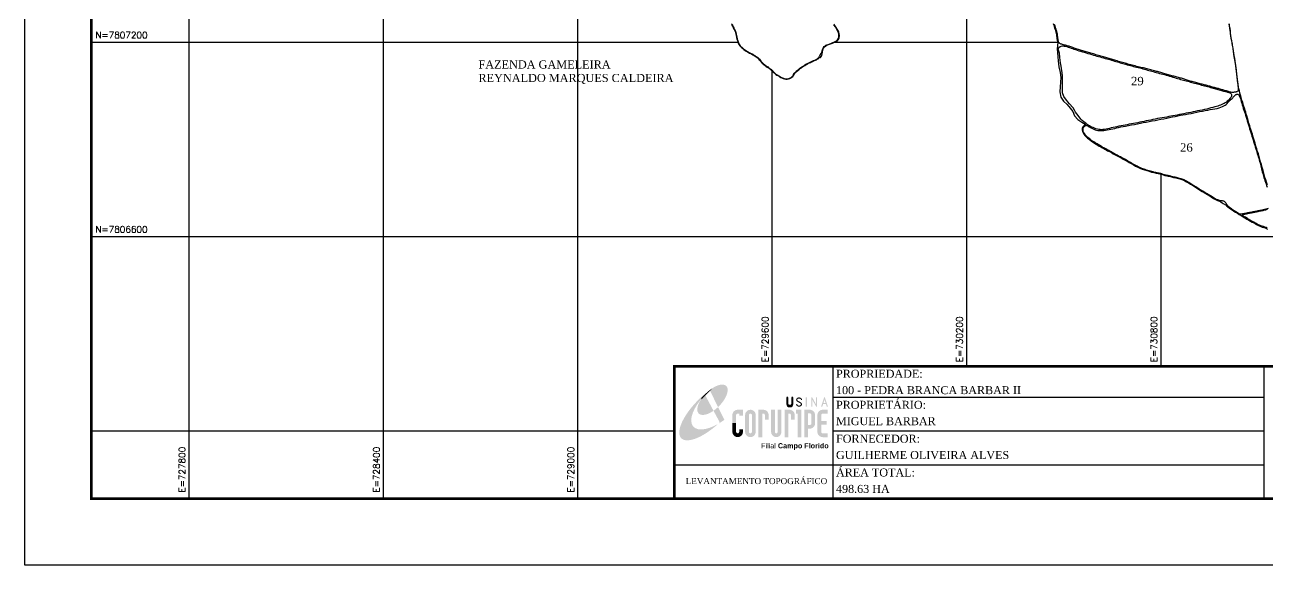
# Model space of a CAD drawing. Extents: x 727293 to 733405, y 7805585 to 7809907.
# Drawn here: x 727293 to 731127, y 7805585 to 7807254 of the extents above; entities that cross this region are included whole.
import ezdxf
from ezdxf.enums import TextEntityAlignment as Align

# ---------------------------------------------------------------- set-up
doc = ezdxf.new("R2010")
doc.units = 0
for name, color, linetype in [('0114000100', 1, 'Continuous'), ('0114000100020', 5, 'Continuous'), ('0114000100025', 5, 'Continuous'), ('0114000100026', 5, 'Continuous'), ('0114000100027', 5, 'Continuous'), ('0114000100028', 5, 'Continuous'), ('0114000100029', 5, 'Continuous'), ('FOLHA', 5, 'Continuous'), ('MARGEM', 5, 'Continuous'), ('NUMERAÇÕES', 7, 'Continuous')]:
    doc.layers.add(name, color=color, linetype=linetype)
doc.layers.add('MALHA', color=251, linetype='Continuous', true_color=0x505050)
doc.layers.add('NUMERAÇÕES DOS TALHÕES', color=7, linetype='Continuous', true_color=0xffffff)
doc.styles.add('AGROCAD', font='romans.shx')
doc.styles.add('AREAS', font='times.ttf')
doc.styles.add('ARIAL', font='arial.ttf')

# ---------------------------------------------------------------- blocks, each defined once
blk = doc.blocks.new('A$C78F83FB3')
at = {"layer": 'MARGEM'}
h = blk.add_hatch(color=20, dxfattribs=at)
edge = h.paths.add_edge_path()
edge.add_ellipse((19.49, 23.77), major_axis=(-6.68, -6.67), ratio=0.469426, start_angle=292.73277, end_angle=601.25787)
edge.add_ellipse((22.83, 22.05), major_axis=(12.64, 11.29), ratio=0.457614, start_angle=79.90686, end_angle=107.91393)
edge = h.paths.add_edge_path()
edge.add_ellipse((18.28, 18.7), major_axis=(13.95, 13.59), ratio=0.386848, start_angle=63.96117, end_angle=264.59932)
edge.add_ellipse((22.83, 22.05), major_axis=(12.64, 11.29), ratio=0.457614, start_angle=107.91393, end_angle=245.11815, ccw=False)
edge.add_ellipse((19.49, 23.77), major_axis=(-6.68, -6.67), ratio=0.469426, start_angle=241.25787, end_angle=292.73277, ccw=False)
for color, points in [(20, [(15.46, 26.12), (14.17, 24.81), (14.06, 24.24), (14.39, 23.97), (14.67, 24.54), (19.47, 29.32), (18.48, 28.66), (17.31, 27.78)]), (7, [(58.42, 24.9), (57.9, 24.9), (57.9, 21.73, -0.414214), (57.15, 20.98), (56.84, 20.98, -0.414214), (56.09, 21.73), (56.09, 24.9), (55.57, 24.9), (55.57, 21.73, 0.414214), (56.84, 20.46), (57.15, 20.46, 0.414214), (58.42, 21.73)]), (7, [(61.7, 24.9), (61.23, 24.9, 0.396318), (60.04, 23.78), (60.04, 23.72, 0.151912), (60.39, 22.97), (60.46, 22.92), (62.18, 22), (62.85, 21.83, 0.12407), (62.51, 22.42), (60.75, 23.36, -0.13192), (60.56, 23.77, -0.385578), (61.23, 24.37), (61.7, 24.37, -0.414214), (62.37, 23.7), (62.89, 23.7, 0.414214)]), (7, [(62.37, 23.7), (62.89, 23.7, 0.414214), (61.7, 24.9), (61.23, 24.9, 0.396318), (60.04, 23.78), (60.04, 23.72, 0.151912), (60.39, 22.97), (60.46, 22.92), (62.18, 22), (62.18, 22, -0.131921), (62.37, 21.59, -0.385578), (61.7, 20.98), (61.23, 20.98, -0.414214), (60.56, 21.65), (60.04, 21.65, 0.414214), (61.23, 20.46), (61.7, 20.46, 0.402546), (62.89, 21.61, 0.165292), (62.51, 22.42), (60.75, 23.36, -0.13192), (60.56, 23.77, -0.385578), (61.23, 24.37), (61.7, 24.37, -0.414214)]), (7, [(30.97, 12.46), (29.13, 12.46), (29.13, 8.21, 1), (34.29, 8.21), (34.29, 9.41), (32.45, 9.41), (32.45, 8.21, -1), (30.97, 8.21)])]:
    blk.add_hatch(color=color, dxfattribs=at).paths.add_polyline_path(points)
h = blk.add_hatch(color=7, dxfattribs=at)
h.paths.add_polyline_path([(65.24, 24.9), (64.72, 24.9), (64.72, 20.46), (65.24, 20.46)])
h.paths.add_polyline_path([(67.38, 20.46), (67.9, 20.46), (67.9, 23.74), (69.74, 20.46), (70.23, 20.46), (70.23, 24.9), (69.71, 24.9), (69.71, 21.58), (67.85, 24.9), (67.38, 24.9)])
h.paths.add_polyline_path([(72.17, 20.46), (72.72, 20.46), (73.14, 21.73), (74.49, 21.73), (74.9, 20.46), (75.45, 20.46), (74, 24.9), (73.62, 24.9)])
h.paths.add_polyline_path([(73.81, 23.8), (74.32, 22.25), (73.31, 22.25)], flags=16)
h = blk.add_hatch(color=7, dxfattribs=at)
h.paths.add_polyline_path([(31.71, 18.93, 0.414214), (29.13, 16.35), (29.13, 12.46), (30.97, 12.46), (30.97, 16.35, -0.414214), (31.71, 17.09), (32.45, 17.09), (32.45, 16.02), (34.29, 16.02), (34.29, 18.93)])
h.paths.add_polyline_path([(44.15, 17.09, -0.414214), (44.89, 16.35), (44.89, 14.1), (46.72, 14.1), (46.72, 16.17, 0.433937), (44.15, 18.93), (41.77, 18.93), (41.77, 12.46), (43.61, 12.46), (43.61, 17.09)])
h.paths.add_polyline_path([(43.61, 12.46), (41.77, 12.46), (41.77, 5.62), (43.61, 5.62)])
h.paths.add_polyline_path([(47.92, 12.46), (49.75, 12.46), (49.75, 18.93), (47.92, 18.93)])
h.paths.add_polyline_path([(52.91, 18.93), (51.08, 18.93), (51.08, 12.46), (52.91, 12.46)])
h.paths.add_polyline_path([(51.08, 8.12, -1), (49.75, 8.12), (49.75, 12.46), (47.92, 12.46), (47.92, 8.12, 1), (52.91, 8.12), (52.91, 12.46), (51.08, 12.46)])
h.paths.add_polyline_path([(54.41, 12.46), (56.25, 12.46), (56.25, 17.09), (56.79, 17.09, -0.414214), (57.53, 16.35), (57.53, 14.1), (59.36, 14.1), (59.36, 16.17, 0.433937), (56.79, 18.93), (54.41, 18.93)])
h.paths.add_polyline_path([(56.25, 12.46), (54.41, 12.46), (54.41, 5.62), (56.25, 5.62)])
h.paths.add_polyline_path([(60.73, 12.46), (62.58, 12.46), (62.58, 18.93), (60.02, 18.93), (60.02, 17.08), (60.73, 17.08)])
h.paths.add_polyline_path([(62.58, 12.46), (60.73, 12.46), (60.73, 5.62), (62.58, 5.62)])
h.paths.add_polyline_path([(64.06, 12.46), (65.82, 12.46), (65.82, 17.17), (66.66, 17.17, -0.450417), (67.48, 16.25), (67.48, 12.46), (69.24, 12.46, 0.002307), (69.24, 12.48, 0.005282), (69.23, 12.54, -0.000938), (69.23, 12.53), (69.23, 16.17, 0.433937), (66.66, 18.93), (64.06, 18.93)])
h.paths.add_polyline_path([(64.06, 5.62), (65.82, 5.62), (65.82, 9.77), (66.66, 9.77, 0.426056), (69.24, 12.46), (67.48, 12.46), (67.48, 12.45, -0.450417), (66.66, 11.53), (65.82, 11.53), (65.82, 12.46), (64.06, 12.46)])
h.paths.add_polyline_path([(70.37, 12.46), (74.87, 12.46), (74.87, 13.44), (72.21, 13.44), (72.21, 16.35, -0.414214), (72.95, 17.09), (75.38, 17.09), (75.38, 18.93), (72.95, 18.93, 0.414214), (70.37, 16.35)])
h.paths.add_polyline_path([(72.21, 11.62), (74.87, 11.62), (74.87, 12.46), (70.37, 12.46), (70.37, 8.21, 0.414214), (72.95, 5.62), (75.38, 5.62), (75.38, 7.47), (72.95, 7.47, -0.414214), (72.21, 8.21)])
h = blk.add_hatch(color=7, dxfattribs=at)
h.paths.add_polyline_path([(35.29, 16.35), (35.29, 8.21, 1), (40.46, 8.21, 0.016978), (40.45, 8.38), (40.45, 16.17, 0.433937), (37.88, 18.93), (37.87, 18.93, 0.41391)])
h.paths.add_polyline_path([(38.62, 16.35), (38.62, 8.21, -1), (37.13, 8.21), (37.13, 16.35, -1)], flags=16)
at = {"layer": 'MARGEM', "color": 7}
blk.add_lwpolyline([(58.42, 24.9), (57.9, 24.9), (57.9, 21.73, -0.414214), (57.15, 20.98), (56.84, 20.98, -0.414214), (56.09, 21.73), (56.09, 24.9), (55.57, 24.9), (55.57, 21.73, 0.414214), (56.84, 20.46), (57.15, 20.46, 0.414214), (58.42, 21.73), (58.42, 24.9)], format="xyb", close=True, dxfattribs=at)
at = {"layer": 'MARGEM', "color": 252, "insert": (43.05, 2.72), "char_height": 2.5, "attachment_point": 1, "style": 'ARIAL'}
blk.add_mtext_dynamic_manual_height_columns('Filial {\\fArial|b1|i0|c0|p34;Campo Florido}', width=33.0271, gutter_width=2.46, heights=[2.95], dxfattribs=at)
blk = doc.blocks.new('d')
at = {"layer": 'MARGEM', "linetype": 'ByBlock', "xscale": 7.64501357423452, "yscale": 7.64501357423452, "zscale": 7.64501357423452}
blk.add_blockref('A$C78F83FB3', (729346.9, 7805661.4), dxfattribs=at)
blk = doc.blocks.new('area_de_talhao')
at = {"layer": 'NUMERAÇÕES', "linetype": 'Continuous', "style": 'AREAS'}
blk.add_attdef('NRO', text='', height=20, dxfattribs=at).set_placement((0, 6.1), align=Align.CENTER)
blk = doc.blocks.new('coordi')
at = {"layer": 'MALHA', "linetype": 'Continuous', "style": 'AGROCAD'}
blk.add_attdef('COORDI', (6, 6), '', height=10, dxfattribs=at)

msp = doc.modelspace()

# ---------------------------------------------------------------- linework, layer by layer
at = {"layer": '0114000100'}
for points in [[(729473.6, 7807257), (729475.3, 7807253.1), (729477, 7807249.4), (729478.9, 7807245.8), (729480.7, 7807242.3), (729482.4, 7807239.1), (729483.9, 7807236), (729485.4, 7807232.6), (729486.6, 7807228.9), (729487.4, 7807225.1), (729488.2, 7807221.2), (729489, 7807217.2), (729489.9, 7807213.3), (729491, 7807209.3), (729492.1, 7807205.5), (729493.3, 7807201.9), (729494.5, 7807198.6), (729495.9, 7807195.3), (729497.7, 7807192), (729499.9, 7807188.9), (729502.5, 7807185.9), (729505.6, 7807182.9), (729508.9, 7807180.1), (729512.3, 7807177.5), (729515.8, 7807174.9), (729519.3, 7807172.5), (729523, 7807170.3), (729526.6, 7807168.2), (729529.9, 7807166.4), (729533.1, 7807164.7), (729536.6, 7807163), (729540.2, 7807161.1), (729543.7, 7807159.2), (729547, 7807157.2), (729550.1, 7807155.1), (729553, 7807153), (729555.5, 7807150.7), (729557.7, 7807148.2), (729559.9, 7807145.7), (729562.2, 7807143.2), (729564.6, 7807140.5), (729567.1, 7807137.8), (729569.6, 7807135.3), (729572.2, 7807132.7), (729574.9, 7807130.3), (729577.6, 7807128.1), (729580.2, 7807126.3), (729584.4, 7807123.3), (729587.2, 7807121.6), (729590.2, 7807119.5), (729593.1, 7807117), (729596, 7807114.3), (729599, 7807111.6), (729601.9, 7807108.9), (729604.8, 7807106), (729607.7, 7807103.1), (729610.7, 7807100.5), (729613.8, 7807098.4), (729616.6, 7807096.9), (729618.8, 7807096), (729621.2, 7807094.6), (729623.5, 7807093.1), (729626, 7807091.4), (729629.2, 7807089.6), (729633.1, 7807088), (729637.4, 7807086.9), (729641.8, 7807086.2), (729646.1, 7807086.1), (729650.2, 7807086.7), (729654.2, 7807087.9), (729657.7, 7807089.6), (729660.7, 7807091.7), (729663.2, 7807094.3), (729665.2, 7807097), (729667, 7807100), (729669, 7807103.4), (729670.6, 7807105.3), (729672.4, 7807107), (729673.7, 7807108), (729675.1, 7807109.3), (729676.5, 7807110.5), (729678.4, 7807112), (729679.7, 7807113.7), (729683, 7807116.2), (729686.2, 7807118.7), (729689.6, 7807121.1), (729693.1, 7807123.6), (729696.5, 7807126), (729699.9, 7807128.2), (729703.1, 7807130.2), (729706.2, 7807132), (729709.3, 7807133.7), (729712.2, 7807135.2), (729715.1, 7807136.5), (729718, 7807137.8), (729721, 7807139.2), (729724.2, 7807140.7), (729727.3, 7807142.1), (729730.5, 7807143.5), (729733.4, 7807144.8), (729736.3, 7807145.9), (729738.9, 7807147.2), (729741.2, 7807148.6), (729742.6, 7807150.1), (729743.4, 7807151.9), (729748.3, 7807153.1), (729750.6, 7807156.1), (729752.4, 7807159.3), (729753.7, 7807162.6), (729756.4, 7807176.3), (729757, 7807179.2), (729758, 7807181.6), (729761, 7807185.9), (729765.2, 7807189.2), (729767.8, 7807190.5), (729773.3, 7807192.7), (729785.6, 7807197.3), (729795.1, 7807200.9), (729800.7, 7807204), (729804.2, 7807208.5), (729806.6, 7807214), (729807.3, 7807220.6), (729806.6, 7807226.4), (729805.1, 7807231.6), (729802.4, 7807236.9), (729797.4, 7807245.3), (729793.5, 7807251.4), (729791.7, 7807253.5), (729790.5, 7807255.8)], [(730466.9, 7807257.5), (730468.5, 7807252.9), (730470.1, 7807248.2), (730471.5, 7807243.7), (730472.9, 7807239.3), (730474.2, 7807235), (730475.4, 7807230.8), (730476.3, 7807226.7), (730477, 7807222.5), (730477.7, 7807218.5), (730478.2, 7807214.5), (730478.7, 7807210.6), (730479.4, 7807206.7), (730480.1, 7807203.1), (730481, 7807199.5), (730479.5, 7807179.4), (730482.4, 7807142.9), (730484.7, 7807124.1), (730488.4, 7807106.2), (730490.6, 7807091.4), (730489.9, 7807076.8), (730488.9, 7807061.8), (730487.8, 7807046.5), (730490.7, 7807030.4), (730498.8, 7807017.7), (730509.7, 7807007.4), (730519.6, 7806996.7), (730527.4, 7806985.9), (730532.7, 7806972.7), (730542.7, 7806961), (730555.9, 7806953), (730565.5, 7806946.9), (730565.3, 7806945.6), (730564.7, 7806944.6), (730563.4, 7806943.6), (730561.4, 7806942.1), (730559.3, 7806939.9), (730557.6, 7806936.9), (730556.5, 7806934.2), (730556.2, 7806931.5), (730556.5, 7806928.3), (730557.7, 7806924.4), (730559.3, 7806920.5), (730561.7, 7806916.5), (730564.6, 7806912.3), (730568.6, 7806908), (730573.4, 7806903.8), (730579, 7806899.6), (730584.7, 7806895.6), (730594.9, 7806888.4), (730599.9, 7806885.2), (730604.9, 7806882.3), (730609.4, 7806879.4), (730614.3, 7806876.6), (730619.1, 7806873.8), (730623.2, 7806871.4), (730626.9, 7806869.4), (730630.9, 7806867.4), (730635.1, 7806865), (730640.6, 7806862.1), (730646.6, 7806859), (730652.5, 7806855.8), (730658.5, 7806852.7), (730664.4, 7806849.4), (730670.4, 7806846), (730676.6, 7806842.8), (730682.6, 7806839.4), (730688.9, 7806836.1), (730695.3, 7806832.7), (730701.7, 7806828.9), (730708, 7806825.1), (730714.5, 7806821.4), (730721.2, 7806817.6), (730727.9, 7806814), (730734.7, 7806810.9), (730741.8, 7806808.2), (730749, 7806805.7), (730756.2, 7806803.4), (730763.5, 7806801.4), (730770.4, 7806799.2), (730777.7, 7806797.3), (730784.9, 7806795.5), (730791.3, 7806794.3), (730796.4, 7806793.5), (730801.3, 7806792.3), (730806.2, 7806790.4), (730811.7, 7806788.8), (730817.3, 7806787.6), (730822, 7806786.9), (730825.7, 7806786.5), (730828.7, 7806785.6), (730832.6, 7806784.1), (730838.3, 7806782.6), (730846, 7806780.8), (730854, 7806778.8), (730861.2, 7806777), (730867.4, 7806774.9), (730873.3, 7806772.4), (730878.8, 7806769.2), (730884.5, 7806765.8), (730890.7, 7806762), (730896.9, 7806758.1), (730903, 7806754.2), (730909, 7806750.5), (730915.1, 7806746.6), (730926.9, 7806739.5), (730932.6, 7806736.1), (730938.2, 7806732.5), (730950.1, 7806725.4), (730956.1, 7806721.4), (730962.1, 7806717.6), (730968, 7806714.1), (730974, 7806711.2), (730979.9, 7806709.1), (730984.8, 7806707), (730988.6, 7806704.2), (730992.1, 7806701.8), (730998.4, 7806698.2), (731001, 7806696.4), (731003.3, 7806694.1), (731006, 7806691.4), (731009.7, 7806688.6), (731014.2, 7806685.5), (731019.2, 7806682.2), (731024.5, 7806678.8), (731030.1, 7806675.4), (731035.6, 7806672), (731041.3, 7806668.5), (731047.1, 7806664.9), (731053, 7806661.3), (731059, 7806657.8), (731065.1, 7806654.1), (731071, 7806650.6), (731076.5, 7806647.3), (731081.4, 7806644.2), (731086.2, 7806642), (731090.4, 7806640), (731094.1, 7806637.1), (731098.4, 7806634.9), (731103, 7806632.7), (731107.7, 7806630.9), (731112.5, 7806629.4), (731117.3, 7806628.1), (731121.6, 7806626.7), (731125.3, 7806624.8), (731128.5, 7806621.9)]]:
    msp.add_lwpolyline(points, dxfattribs=at)
at = {"layer": '0114000100020'}
msp.add_lwpolyline([(731009.7, 7807256.4), (731010, 7807253), (731010.5, 7807249.6), (731011, 7807246), (731011.5, 7807242.4), (731012, 7807239), (731012.4, 7807235.8), (731012.9, 7807232.8), (731013.3, 7807229.6), (731013.7, 7807226.2), (731014.1, 7807222.7), (731014.6, 7807219), (731015.1, 7807215.3), (731015.8, 7807211.4), (731016.5, 7807207.4), (731017.2, 7807203.3), (731018.2, 7807199.1), (731019, 7807194.8), (731019.8, 7807190.5), (731020.7, 7807186.2), (731021.4, 7807181.8), (731021.9, 7807177.3), (731022.3, 7807172.9), (731022.9, 7807168.9), (731023.5, 7807165.2), (731024, 7807161.7), (731024.5, 7807158.6), (731024.9, 7807155.7), (731025.4, 7807152.9), (731025.9, 7807150.3), (731026.4, 7807147.6), (731027, 7807144.8), (731027.5, 7807142.2), (731027.9, 7807139.5), (731028.3, 7807136.7), (731028.7, 7807133.6), (731029.3, 7807130.3), (731029.9, 7807126.7), (731030.4, 7807123.1), (731030.9, 7807119.4), (731031.3, 7807115.6), (731031.6, 7807112), (731032.1, 7807108.4), (731032.5, 7807105.2), (731032.9, 7807102), (731033.3, 7807099), (731033.6, 7807095.9), (731034, 7807092.9), (731034.3, 7807089.9), (731034.6, 7807086.8), (731035, 7807083.6), (731035.3, 7807080.7), (731035.8, 7807078), (731036, 7807075.7), (731036.3, 7807073.5), (731036.6, 7807071.2), (731036.8, 7807069.1), (731037, 7807067.8), (731037.1, 7807066.9), (731037.2, 7807066), (731037.4, 7807064.6), (731037.6, 7807062.7), (731037.8, 7807060.9), (731037.9, 7807059.1), (731038.1, 7807057), (731038.2, 7807054.9), (731038.1, 7807052.9), (731037.7, 7807051.1), (731037.1, 7807049.3), (731035.2, 7807047.8), (731034, 7807047), (731032.3, 7807046.4), (731030.3, 7807046), (731028, 7807045.6), (731025.5, 7807045.4), (731023.2, 7807045.1), (731021, 7807045), (731018.5, 7807045.1), (731015.8, 7807045.6), (731013.1, 7807046.2), (731010.4, 7807047), (731007.7, 7807047.9), (731004.9, 7807048.7), (731002, 7807049.4), (730999.2, 7807050), (730996.3, 7807050.8), (730993.5, 7807051.6), (730990.7, 7807052.5), (730987.9, 7807053.4), (730985.1, 7807054.3), (730982.4, 7807055.1), (730979.8, 7807055.8), (730977.1, 7807056.7), (730974.4, 7807057.5), (730971.3, 7807058.4), (730968.1, 7807059.2), (730965.1, 7807059.8), (730962.1, 7807060.6), (730959.1, 7807061.5), (730956.1, 7807062.3), (730953.1, 7807063.2), (730950.1, 7807064), (730947.3, 7807064.7), (730944.6, 7807065.4), (730941.8, 7807066.2), (730938.9, 7807067), (730935.9, 7807067.9), (730932.7, 7807068.7), (730929.5, 7807069.4), (730926.4, 7807070.2), (730923.3, 7807070.9), (730920.2, 7807071.7), (730917.1, 7807072.4), (730913.9, 7807073.2), (730910.5, 7807074.3), (730906.8, 7807075.4), (730903, 7807076.4), (730899.4, 7807077.3), (730896.1, 7807078.2), (730892.9, 7807079.2), (730889.8, 7807080.2), (730886.6, 7807081.2), (730883.5, 7807082.3), (730880.4, 7807083.2), (730877.5, 7807084.1), (730874.7, 7807084.9), (730872.1, 7807085.7), (730869.4, 7807086.6), (730866.5, 7807087.6), (730863.5, 7807088.5), (730860.4, 7807089.4), (730857, 7807090.3), (730853.4, 7807091.2), (730849.8, 7807092.1), (730846.3, 7807092.9), (730843, 7807093.8), (730839.8, 7807094.8), (730836.6, 7807095.6), (730833.5, 7807096.3), (730830.1, 7807097.3), (730826.5, 7807098.4), (730822.8, 7807099.4), (730819.1, 7807100.5), (730815.4, 7807101.6), (730811.8, 7807102.7), (730808.3, 7807103.6), (730805.2, 7807104.5), (730802.1, 7807105.5), (730798.9, 7807106.5), (730795.6, 7807107.4), (730792.3, 7807108.4), (730789.1, 7807109.2), (730785.9, 7807110.1), (730782.7, 7807110.9), (730779.4, 7807111.9), (730775.8, 7807112.8), (730771.9, 7807113.9), (730768.1, 7807114.9), (730764.3, 7807115.9), (730760.6, 7807116.8), (730757, 7807117.7), (730753.3, 7807118.5), (730749.4, 7807119.5), (730745.4, 7807120.4), (730741.5, 7807121.3), (730737.6, 7807122.2), (730733.5, 7807123.2), (730729.2, 7807124.3), (730724.6, 7807125.5), (730720, 7807126.6), (730715.4, 7807127.7), (730710.8, 7807128.9), (730706.3, 7807130.1), (730701.9, 7807131.3), (730697.5, 7807132.4), (730693.2, 7807133.8), (730688.9, 7807135), (730684.8, 7807136), (730680.8, 7807137.1), (730676.9, 7807138.2), (730673, 7807139.5), (730668.9, 7807140.9), (730664.7, 7807142.4), (730660.7, 7807143.7), (730657, 7807144.9), (730653.6, 7807146), (730650.1, 7807147), (730646.6, 7807147.9), (730642.9, 7807148.8), (730639.3, 7807149.7), (730635.8, 7807150.6), (730632.4, 7807151.5), (730629, 7807152.5), (730625.4, 7807153.6), (730621.8, 7807154.7), (730618.2, 7807155.8), (730614.3, 7807156.9), (730610.5, 7807158), (730606.6, 7807159.1), (730602.8, 7807160.4), (730598.9, 7807161.5), (730595, 7807162.7), (730591.1, 7807163.8), (730587.3, 7807164.9), (730583.5, 7807165.8), (730579.8, 7807166.9), (730576.2, 7807167.9), (730572.5, 7807168.9), (730568.9, 7807170), (730565.3, 7807171), (730561.7, 7807172.2), (730558.1, 7807173.4), (730554.7, 7807174.5), (730551.3, 7807175.4), (730548, 7807176.4), (730544.8, 7807177.5), (730541.5, 7807178.7), (730538.1, 7807179.8), (730534.8, 7807180.9), (730531.3, 7807182), (730528, 7807183.2), (730524.7, 7807184.3), (730521.6, 7807185.4), (730518.7, 7807186.3), (730515.9, 7807187.3), (730513.1, 7807188.1), (730510.3, 7807189), (730507.6, 7807189.8), (730504.8, 7807190.6), (730501.9, 7807191.4), (730499, 7807192.1), (730496.1, 7807192.9), (730493.4, 7807193.7), (730490.8, 7807194.5), (730489.1, 7807195.3), (730487.9, 7807195.9), (730487, 7807196.6), (730485.8, 7807197.7), (730484.7, 7807199.3), (730483.7, 7807201.1), (730483, 7807202.9), (730482.6, 7807204.9), (730482.3, 7807207.1), (730482, 7807209.6), (730481.7, 7807211.9), (730481.4, 7807214.2), (730481.2, 7807216.3), (730480.8, 7807218.4), (730480.5, 7807220.6), (730480.2, 7807222.9), (730479.8, 7807225.3), (730479.3, 7807227.8), (730478.7, 7807230.6), (730477.9, 7807233.3), (730477.2, 7807235.8), (730476.5, 7807238), (730475.9, 7807240.1), (730475.2, 7807242.2), (730474.5, 7807244.3), (730473.9, 7807246.4), (730473.2, 7807248.5), (730472.6, 7807250.5), (730472, 7807252.5), (730471.5, 7807254.5)], dxfattribs=at)
at = {"layer": '0114000100025'}
msp.add_lwpolyline([(729475.7, 7807255.5), (729478.6, 7807249.3), (729479.3, 7807247.8), (729480.9, 7807244.7), (729481.7, 7807243.2), (729482.4, 7807241.6), (729483.3, 7807240), (729485.1, 7807236.7), (729485.8, 7807235.2), (729486.5, 7807233.5), (729487, 7807231.6), (729487.6, 7807229.4), (729488.1, 7807227.1), (729488.5, 7807224.9), (729489.6, 7807220.2), (729490.2, 7807217.5), (729490.7, 7807214.9), (729491.3, 7807212.2), (729492, 7807209.6), (729492.7, 7807206.9), (729493.5, 7807204.2), (729494.4, 7807201.6), (729495.4, 7807199), (729496.5, 7807196.5), (729497.7, 7807194), (729499.2, 7807191.6), (729500.8, 7807189.1), (729502.9, 7807186.8), (729505.6, 7807184.3), (729508.6, 7807181.8), (729511.4, 7807179.5), (729516.9, 7807175.8), (729521.7, 7807172.4), (729523.6, 7807171.1), (729528.5, 7807168.3), (729530.2, 7807167.5), (729531.8, 7807166.6), (729533.2, 7807166.1), (729534.9, 7807165.2), (729536.5, 7807164.5), (729538.1, 7807163.7), (729539.7, 7807162.8), (729541.4, 7807161.9), (729544.5, 7807160.1), (729546.1, 7807159.1), (729547.5, 7807158.1), (729550.5, 7807156.2), (729552, 7807155.2), (729553.5, 7807154.1), (729554.9, 7807152.9), (729556.5, 7807151.4), (729558.2, 7807149.5), (729560.2, 7807147.4), (729562.4, 7807144.9), (729564.8, 7807142), (729567.1, 7807139.4), (729568.9, 7807137.4), (729570.3, 7807135.8), (729571.5, 7807134.6), (729574, 7807132.4), (729575.4, 7807131.4), (729576.7, 7807130.3), (729579.5, 7807128.1), (729580.9, 7807127.1), (729582.4, 7807126.2), (729584, 7807125.4), (729586.9, 7807123.5), (729588.6, 7807122.2), (729592.5, 7807118.9), (729595.7, 7807116.3), (729597, 7807115.3), (729598.5, 7807114), (729600.2, 7807112.5), (729602.1, 7807110.6), (729604, 7807108.6), (729605.7, 7807106.7), (729607.5, 7807104.9), (729609.3, 7807103.1), (729611.2, 7807101.6), (729613.2, 7807100.2), (729617, 7807098), (729620.2, 7807096.3), (729622, 7807095.1), (729626.2, 7807091.9), (729628, 7807090.9), (729629.6, 7807090.2), (729631.1, 7807089.6), (729632.8, 7807089.1), (729634.6, 7807088.6), (729636.4, 7807088.1), (729639.7, 7807087.4), (729641.4, 7807087.2), (729643, 7807087), (729644.6, 7807086.9), (729645.7, 7807087), (729647.2, 7807087), (729648.5, 7807087.1), (729649.4, 7807087.2), (729650.1, 7807087.3), (729650.7, 7807087.5), (729652.1, 7807087.9), (729652.8, 7807088.2), (729653.5, 7807088.6), (729654.1, 7807088.8), (729655.6, 7807089.6), (729657.7, 7807090.9), (729658.4, 7807091.5), (729659.1, 7807092), (729660, 7807092.7), (729661.1, 7807093.8), (729662.3, 7807095.1), (729663.3, 7807096.4), (729664.2, 7807097.7), (729665.1, 7807099.1), (729665.9, 7807100.5), (729667.7, 7807103.5), (729668.8, 7807105), (729670, 7807106.5), (729671.4, 7807107.9), (729672.5, 7807109.1), (729673.5, 7807109.9), (729674.2, 7807110.6), (729675.1, 7807111.3), (729676.4, 7807112.5), (729678.4, 7807113.9), (729680.3, 7807115.6), (729682.7, 7807117.4), (729685.4, 7807119.6), (729688.2, 7807121.8), (729692.7, 7807124.9), (729695, 7807126.5), (729697.9, 7807128.4), (729700.9, 7807130.3), (729703.7, 7807131.9), (729706, 7807133.2), (729708.3, 7807134.5), (729714.8, 7807137.8), (729719, 7807139.7), (729723.3, 7807141.5), (729727.4, 7807143.2), (729731.3, 7807144.9), (729735, 7807146.8), (729738.3, 7807148.7), (729740.7, 7807150.4), (729742.3, 7807152), (729743.5, 7807153.3), (729744.5, 7807154.6), (729745.8, 7807156.8), (729746.7, 7807158.3), (729747.2, 7807159.3), (729748.1, 7807161.4), (729752, 7807166), (729756.1, 7807179.8), (729757.7, 7807183.3), (729760, 7807186.4), (729762.7, 7807188.8), (729765.5, 7807190.6), (729768.7, 7807192.1), (729772, 7807193.3), (729775.4, 7807194.5), (729794.5, 7807202.1), (729799.8, 7807205.4), (729803.2, 7807210.5), (729805, 7807215.6), (729805.6, 7807220.6), (729805.1, 7807225.4), (729803.9, 7807229.4), (729800.5, 7807237), (729794.6, 7807247.5), (729790.1, 7807253.7)], dxfattribs=at)
at = {"layer": '0114000100026'}
msp.add_lwpolyline([(731130.9, 7806686.1), (731127.2, 7806685.2), (731123, 7806684.3), (731119.1, 7806683.4), (731115.1, 7806682.4), (731111.2, 7806681.5), (731107.6, 7806680.9), (731104.4, 7806680.3), (731101.2, 7806679.6), (731098.3, 7806678.9), (731095.3, 7806678.3), (731092.3, 7806677.6), (731089.4, 7806677.1), (731085.8, 7806676.4), (731082.8, 7806675.8), (731079.8, 7806675.3), (731076.6, 7806674.7), (731073.4, 7806674), (731070.1, 7806673.4), (731067.1, 7806672.8), (731063.9, 7806672.2), (731060.5, 7806671.5), (731057.1, 7806670.9), (731053.9, 7806670.2), (731051.4, 7806669.6), (731049.3, 7806669.1), (731045.8, 7806668.8), (731044, 7806669), (731041.3, 7806670.5), (731039.9, 7806671.3), (731036.4, 7806673.4), (731032.8, 7806675.4), (731029.4, 7806677.3), (731026.1, 7806679.3), (731023, 7806681.3), (731019.9, 7806683.2), (731017, 7806685.2), (731014.1, 7806687.2), (731011.4, 7806689.2), (731008.7, 7806691.2), (731006.2, 7806693.5), (731002.6, 7806699), (731001, 7806701.7), (730999.4, 7806704.1), (730997.7, 7806706.2), (730995.9, 7806707.7), (730994, 7806708.9), (730992.1, 7806709.6), (730990, 7806709.9), (730985.7, 7806710), (730983.4, 7806710.3), (730980.8, 7806710.9), (730978, 7806711.6), (730974.7, 7806712.9), (730971, 7806714.6), (730967.3, 7806716.4), (730963.7, 7806718.4), (730952.8, 7806725.2), (730949.2, 7806727.4), (730945.5, 7806729.6), (730942, 7806731.9), (730938.5, 7806734), (730935.1, 7806736.1), (730931.8, 7806738), (730928.6, 7806740.1), (730921.6, 7806744.4), (730917.9, 7806746.7), (730910.7, 7806751.3), (730907.3, 7806753.3), (730903.6, 7806755.6), (730899.9, 7806757.8), (730896.2, 7806760.1), (730889.1, 7806764.5), (730885.3, 7806766.9), (730881.6, 7806769.3), (730878.1, 7806771.4), (730870.8, 7806775), (730868.1, 7806776.2), (730865.4, 7806777.3), (730861.8, 7806778.5), (730857.4, 7806779.7), (730847.9, 7806781.8), (730843.2, 7806782.9), (730836, 7806784.5), (730831.7, 7806785.7), (730829.7, 7806786.5), (730826.4, 7806787.5), (730824.5, 7806787.9), (730822.1, 7806788.2), (730819.1, 7806788.7), (730815.4, 7806789.5), (730810.9, 7806790.6), (730806.6, 7806791.7), (730802.6, 7806793.1), (730799.1, 7806794.2), (730796.3, 7806794.9), (730794.1, 7806795.4), (730791.4, 7806796), (730787.7, 7806796.6), (730783.6, 7806797.4), (730779.3, 7806798.2), (730775.2, 7806799.3), (730771.1, 7806800.5), (730767, 7806801.7), (730762.9, 7806802.9), (730758.9, 7806804), (730755, 7806805.3), (730751.1, 7806806.6), (730747.4, 7806807.8), (730740.3, 7806810.2), (730736.8, 7806811.7), (730729.7, 7806814.9), (730726, 7806816.9), (730722.1, 7806819), (730718.2, 7806821.1), (730710.2, 7806825.7), (730706, 7806828.1), (730702, 7806830.6), (730697.8, 7806832.9), (730693.8, 7806835.3), (730689.8, 7806837.5), (730685.8, 7806839.7), (730678, 7806843.8), (730674.3, 7806845.8), (730670.7, 7806847.6), (730664, 7806851.4), (730660.5, 7806853.2), (730656.6, 7806855.2), (730652.8, 7806857.3), (730649.1, 7806859.5), (730645.6, 7806861.6), (730642, 7806863.4), (730638.6, 7806865.2), (730635.3, 7806867), (730632.1, 7806868.8), (730629.1, 7806870.3), (730626.2, 7806871.9), (730623.6, 7806873.7), (730620.2, 7806875.4), (730616.7, 7806877.6), (730613, 7806879.7), (730609.5, 7806881.8), (730606, 7806883.8), (730602.6, 7806885.9), (730595.7, 7806890.6), (730592.2, 7806892.9), (730585.4, 7806897), (730582.5, 7806899.2), (730579.6, 7806901.5), (730576.8, 7806903.6), (730574.3, 7806905.7), (730572.2, 7806907.7), (730570.1, 7806909.4), (730568.3, 7806911), (730566.7, 7806913), (730566.6, 7806913.1), (730566.5, 7806913.2), (730565.8, 7806914.5), (730564.2, 7806916.7), (730562.5, 7806919.4), (730561, 7806922), (730559.8, 7806924.5), (730559.2, 7806927), (730559.1, 7806929.6), (730559.3, 7806932.2), (730559.9, 7806934.3), (730560.7, 7806936.3), (730561.7, 7806938.1), (730562.9, 7806939.8), (730564.3, 7806941.2), (730565.4, 7806942.3), (730566.4, 7806942.9), (730567.5, 7806943.3), (730568.5, 7806943.4), (730569.9, 7806943), (730572.9, 7806942.4), (730575.1, 7806940.9), (730577.6, 7806939.2), (730580.7, 7806937.4), (730584.3, 7806935.3), (730588.1, 7806933.2), (730592.3, 7806931.3), (730596.7, 7806929.7), (730600.9, 7806928.4), (730605, 7806927.6), (730609.1, 7806927.3), (730613.7, 7806927.3), (730618.2, 7806927.3), (730623.2, 7806927.5), (730628.6, 7806928.4), (730634.1, 7806929.4), (730639.8, 7806930.4), (730645.2, 7806931.5), (730650.9, 7806932.6), (730656.8, 7806934), (730662.8, 7806935.4), (730669, 7806937), (730675.4, 7806938.7), (730682.5, 7806939.7), (730690.7, 7806941), (730699.5, 7806942.8), (730708.5, 7806944.7), (730717.7, 7806946.4), (730727, 7806948.2), (730736.2, 7806950), (730745.2, 7806951.8), (730754.2, 7806953.6), (730763.1, 7806955.4), (730772.2, 7806956.9), (730781.3, 7806958.6), (730790.5, 7806960.5), (730799.7, 7806962.2), (730808.7, 7806963.9), (730817.7, 7806965.6), (730826.5, 7806967.4), (730835.2, 7806969.1), (730843.5, 7806970.9), (730851.5, 7806972.6), (730859.5, 7806974.4), (730867.6, 7806975.7), (730875.9, 7806977), (730884.2, 7806978.7), (730892.8, 7806980.4), (730901.5, 7806982.1), (730910.1, 7806984), (730918.8, 7806985.8), (730927.4, 7806987.4), (730936, 7806988.9), (730944.2, 7806990.4), (730951.8, 7806991.8), (730959.1, 7806993.3), (730966.4, 7806994.6), (730973.1, 7806995.6), (730979.2, 7806997.3), (730984.8, 7806999.3), (730989.7, 7807001.4), (730994, 7807003.5), (730997.8, 7807005.7), (731001.3, 7807008.1), (731004.2, 7807010.7), (731006.4, 7807013.5), (731008.4, 7807016.2), (731010.7, 7807018.8), (731013.6, 7807021.4), (731016.6, 7807024.1), (731019.2, 7807026.7), (731021, 7807028.6), (731022.4, 7807029.9), (731023.6, 7807031.2), (731025.4, 7807033.1), (731026.8, 7807034.6), (731027.9, 7807035.7), (731028.8, 7807036.5), (731030.9, 7807038.1), (731032.4, 7807038.9), (731034.1, 7807039.5), (731035.7, 7807039.6), (731037, 7807039.4), (731038.2, 7807038.6), (731039.9, 7807037.3), (731041.3, 7807035.1), (731042.6, 7807032.4), (731043.7, 7807029.4), (731044.9, 7807025.8), (731046.1, 7807021.6), (731047.4, 7807017), (731048.9, 7807011.8), (731050.5, 7807006.6), (731052.2, 7807001.2), (731053.8, 7806995.7), (731055.6, 7806990.3), (731057.4, 7806985), (731059.1, 7806979.7), (731060.9, 7806974.3), (731062.6, 7806968.6), (731064.4, 7806962.9), (731066.2, 7806957), (731068, 7806951), (731069.7, 7806944.9), (731071.6, 7806938.9), (731073.4, 7806932.8), (731075.1, 7806926.9), (731076.9, 7806921.1), (731078.7, 7806915.4), (731080.5, 7806909.9), (731082.3, 7806904.3), (731084, 7806898.8), (731085.7, 7806893.2), (731087.3, 7806887.5), (731089, 7806881.9), (731090.7, 7806876.5), (731092.6, 7806871.2), (731094.2, 7806865.8), (731095.8, 7806860.7), (731097.1, 7806855.9), (731098.5, 7806851.4), (731100, 7806846.6), (731101.5, 7806841.8), (731102.7, 7806837), (731104, 7806832.1), (731105.5, 7806827.4), (731106.8, 7806822.6), (731108, 7806818.1), (731109.1, 7806813.4), (731110.4, 7806808.9), (731111.4, 7806804.3), (731112.5, 7806799.6), (731113.8, 7806795), (731114.9, 7806790.6), (731116.1, 7806786.4), (731117.6, 7806782.1), (731119.1, 7806777.6), (731120.8, 7806772.8), (731122.4, 7806767.6), (731124.1, 7806762.4), (731125.9, 7806757.2), (731127.7, 7806752)], dxfattribs=at)
at = {"layer": '0114000100027'}
msp.add_lwpolyline([(731127.6, 7806625.5), (731124.3, 7806627.8), (731120.2, 7806629.3), (731115.9, 7806630.6), (731111.7, 7806631.8), (731107.8, 7806633.1), (731104.2, 7806634.7), (731100.7, 7806636.3), (731097.1, 7806638.3), (731093.3, 7806640.3), (731089.5, 7806642.3), (731086, 7806644.2), (731082.6, 7806646), (731079.6, 7806647.7), (731069.3, 7806653.8), (731066.5, 7806655.5), (731063.5, 7806657.4), (731060.2, 7806659.3), (731056.8, 7806661.1), (731053.7, 7806662.9), (731051.5, 7806664.2), (731051.5, 7806664.3), (731051.6, 7806665.2), (731051.8, 7806666.1), (731052.6, 7806667.1), (731053.4, 7806667.8), (731054.6, 7806668.3), (731056.2, 7806668.7), (731058.5, 7806669.3), (731060.9, 7806669.8), (731063.3, 7806670.3), (731065.8, 7806670.8), (731068.3, 7806671.3), (731070.7, 7806671.8), (731073, 7806672.2), (731075.2, 7806672.7), (731077.4, 7806673.1), (731079.3, 7806673.4), (731081.1, 7806673.7), (731082.9, 7806674.1), (731084.6, 7806674.4), (731086.3, 7806674.8), (731088, 7806675.2), (731089.8, 7806675.6), (731091.8, 7806676.1), (731094.2, 7806676.6), (731096.9, 7806677.2), (731099.9, 7806677.8), (731102.9, 7806678.3), (731105.9, 7806678.9), (731108.9, 7806679.5), (731111.9, 7806680.2), (731114.8, 7806680.8), (731117.6, 7806681.5), (731120.2, 7806682.1), (731122.9, 7806682.8), (731125.8, 7806683.5), (731128.9, 7806684.3)], dxfattribs=at)
at = {"layer": '0114000100028'}
msp.add_lwpolyline([(731128.3, 7806760), (731125.7, 7806767.8), (731123.1, 7806775.5), (731120.7, 7806782.7), (731114.9, 7806804.1), (731112.4, 7806813.4), (731109.8, 7806822.4), (731107.3, 7806830.9), (731105.1, 7806839.2), (731102.8, 7806847.3), (731100.4, 7806855.1), (731098, 7806862.7), (731095.5, 7806870.5), (731093, 7806879.1), (731090.2, 7806888.2), (731087.3, 7806897.5), (731084.6, 7806906.6), (731081.9, 7806915.7), (731079.1, 7806924.6), (731076.3, 7806933.3), (731073.7, 7806941.7), (731071.3, 7806950), (731069, 7806958), (731066.7, 7806965.4), (731064.7, 7806972.3), (731062.8, 7806978.3), (731061.2, 7806983.7), (731059.5, 7806989.1), (731057.4, 7806996.8), (731054.8, 7807005.1), (731052.2, 7807013.4), (731049.8, 7807021.5), (731047.5, 7807029.2), (731045.3, 7807036.3), (731043.4, 7807043.1), (731041.9, 7807049.6), (731040.4, 7807056), (731039.3, 7807062.6), (731038.1, 7807070.1), (731037.1, 7807078), (731036.2, 7807085.9), (731035.2, 7807093.9), (731034.1, 7807101.9), (731033, 7807110), (731032, 7807118.2), (731030.9, 7807126.5), (731029.7, 7807134.6), (731028.5, 7807142.7), (731027.2, 7807150.6), (731025.9, 7807158.5), (731024.7, 7807166.2), (731023.4, 7807173.9), (731022.1, 7807181.7), (731020.8, 7807189.5), (731019.5, 7807197.3), (731018.1, 7807205.2), (731016.8, 7807213.1), (731015.7, 7807220.9), (731014.7, 7807228.3), (731013.9, 7807235.2), (731012.8, 7807242), (731011.6, 7807248.7), (731010.1, 7807256.5)], dxfattribs=at)
at = {"layer": '0114000100029'}
msp.add_lwpolyline([(730482.7, 7807178.2), (730483.2, 7807181.7), (730484.4, 7807183.8), (730488.8, 7807186.8), (730491.5, 7807187.8), (730494.6, 7807188.4), (730497.9, 7807188.4), (730501.4, 7807188.1), (730505.2, 7807187.5), (730509.3, 7807186.3), (730513.6, 7807184.8), (730517.8, 7807183.2), (730522, 7807181.7), (730526.4, 7807180.4), (730531, 7807178.8), (730536, 7807177.1), (730541, 7807175.4), (730546.1, 7807173.8), (730551.5, 7807172), (730557.1, 7807170.6), (730562.7, 7807168.9), (730568.4, 7807167.2), (730574.2, 7807165.5), (730580, 7807163.8), (730585.9, 7807162.1), (730591.5, 7807160.5), (730596.9, 7807158.9), (730602, 7807157.4), (730607.1, 7807156), (730612.4, 7807154.5), (730617.6, 7807153), (730622.8, 7807151.5), (730627.8, 7807150.1), (730632.6, 7807148.8), (730637.3, 7807147.5), (730641.9, 7807146.2), (730646.6, 7807144.8), (730651.3, 7807143.4), (730656, 7807142), (730660.8, 7807140.6), (730665.5, 7807139.3), (730669.9, 7807137.9), (730673.9, 7807136.6), (730677.7, 7807135.5), (730681.7, 7807134.4), (730686.1, 7807133.2), (730690.7, 7807131.8), (730695.6, 7807130.5), (730700.4, 7807129.2), (730705.2, 7807128.1), (730710, 7807126.9), (730714.8, 7807125.5), (730719.5, 7807124.3), (730724.3, 7807123.2), (730729.2, 7807122), (730734.1, 7807120.8), (730739, 7807119.5), (730743.7, 7807118.2), (730748.4, 7807116.8), (730753.1, 7807115.4), (730757.8, 7807114.1), (730762.4, 7807112.8), (730766.9, 7807111.6), (730771.4, 7807110.4), (730775.8, 7807109.1), (730780.3, 7807107.8), (730784.9, 7807106.5), (730789.7, 7807105.3), (730794.8, 7807103.9), (730800, 7807102.6), (730805.3, 7807101.3), (730810.5, 7807100), (730815.7, 7807098.4), (730820.8, 7807096.8), (730826, 7807095.2), (730831.3, 7807093.8), (730836.5, 7807092.3), (730841.4, 7807090.8), (730846.3, 7807089.4), (730851, 7807088), (730855.8, 7807086.6), (730860.4, 7807085.4), (730865, 7807084.2), (730869.4, 7807083), (730873.7, 7807081.9), (730877.9, 7807080.8), (730882.2, 7807079.6), (730886.4, 7807078.3), (730890.6, 7807077), (730894.9, 7807075.8), (730899.3, 7807074.8), (730903.7, 7807073.7), (730908, 7807072.5), (730912.4, 7807071.3), (730916.7, 7807070.1), (730920.9, 7807069), (730925.1, 7807067.9), (730929.6, 7807066.7), (730934.3, 7807065.6), (730939, 7807064.2), (730943.6, 7807062.9), (730948.2, 7807061.8), (730952.7, 7807060.6), (730957, 7807059.6), (730961.1, 7807058.4), (730964.9, 7807057.2), (730968.5, 7807056.2), (730972, 7807055.3), (730975.7, 7807054.2), (730979.6, 7807053.1), (730983.3, 7807052), (730986.5, 7807051), (730989.5, 7807050.1), (730992.5, 7807049.3), (730995.7, 7807048.5), (730999.2, 7807047.6), (731002.7, 7807046.7), (731005.4, 7807046.1), (731008, 7807045.4), (731009.2, 7807045.1), (731010.7, 7807044.6), (731012.4, 7807043.9), (731014.4, 7807042.7), (731016.2, 7807040.8), (731017.3, 7807039), (731017.8, 7807037.4), (731017.9, 7807035.5), (731017.4, 7807033.1), (731016.1, 7807030.8), (731014.5, 7807028.5), (731012.5, 7807026), (731010.1, 7807023.2), (731007.4, 7807020.5), (731004.5, 7807017.8), (731001.5, 7807015.3), (730998.3, 7807013.1), (730994.9, 7807011.2), (730991.3, 7807009.3), (730987.5, 7807007.5), (730983.6, 7807005.9), (730979.6, 7807004.4), (730975.4, 7807003), (730970.8, 7807001.7), (730965.6, 7807000.2), (730959.8, 7806998.6), (730953.7, 7806997), (730947.4, 7806995.3), (730940.9, 7806993.5), (730933.9, 7806992), (730926.8, 7806990.6), (730919.6, 7806989.3), (730912.5, 7806987.9), (730905.5, 7806986.4), (730898.6, 7806984.8), (730891.6, 7806983.4), (730884.6, 7806982.1), (730877.5, 7806980.7), (730870.6, 7806979.2), (730863.8, 7806977.8), (730857, 7806976.5), (730850.2, 7806975.2), (730843.4, 7806974.2), (730836.8, 7806973), (730830.4, 7806971.6), (730824, 7806970.3), (730817.4, 7806969), (730810.4, 7806967.7), (730803.3, 7806966.5), (730796.3, 7806965.4), (730789.3, 7806964.2), (730782.2, 7806962.7), (730775, 7806961.3), (730768, 7806959.8), (730761, 7806958.3), (730754.1, 7806956.9), (730747.4, 7806955.4), (730740.9, 7806954), (730734.3, 7806952.7), (730727.8, 7806951.4), (730721.3, 7806950.3), (730714.7, 7806949.1), (730708.3, 7806947.9), (730701.9, 7806946.6), (730695.6, 7806945.4), (730689.3, 7806944), (730682.8, 7806942.8), (730676.4, 7806941.6), (730670, 7806940.5), (730663.9, 7806939.1), (730658, 7806937.7), (730652.1, 7806936.4), (730646.3, 7806935.2), (730640.7, 7806933.9), (730635.2, 7806932.7), (730630.1, 7806931.5), (730625.1, 7806930.6), (730620.4, 7806930.2), (730616.1, 7806929.9), (730611.9, 7806930.1), (730607.6, 7806930.5), (730603.3, 7806931.5), (730599, 7806932.9), (730594.8, 7806934.5), (730590.7, 7806936.3), (730586.6, 7806938.1), (730582.6, 7806939.9), (730578.7, 7806941.9), (730575, 7806943.9), (730571.4, 7806946.1), (730568.4, 7806948.8), (730565.4, 7806951.2), (730561.1, 7806954.1), (730556.5, 7806958.1), (730552.2, 7806961.9), (730544.3, 7806973.4), (730536.3, 7806984), (730532.3, 7806990.4), (730528.2, 7806996.9), (730516.8, 7807010.9), (730505.2, 7807025.4), (730500.2, 7807032.1), (730495.5, 7807044.1), (730495.3, 7807056.9), (730495.7, 7807066.8), (730495.9, 7807086.7), (730495.4, 7807096.6), (730495.1, 7807105.8), (730491.5, 7807126.3), (730489.9, 7807136.2), (730487.5, 7807153.2), (730486.5, 7807166.5)], close=True, dxfattribs=at)
at = {"layer": 'FOLHA', "color": 5}
msp.add_lwpolyline([(733405, 7805585.3), (727292.8, 7805585.3), (727292.8, 7809906.7), (733405, 7809906.7)], close=True, dxfattribs=at)
at = {"layer": 'FOLHA', "color": 5, "const_width": 8.23}
for points in [[(727498.5, 7809710.6), (733208.9, 7809710.6), (733208.9, 7805790.9), (727498.5, 7805790.9)], [(729297.9, 7806199.7), (733208.9, 7806199.7), (733208.9, 7805790.9), (729297.9, 7805790.9)]]:
    msp.add_lwpolyline(points, close=True, dxfattribs=at)
at = {"layer": 'FOLHA', "color": 5}
for points in [[(729786.8, 7806199.6), (729786.8, 7805790.9)], [(731117.5, 7806199.6), (731117.5, 7805790.9)], [(729786.8, 7806103.8), (731117.5, 7806103.8)], [(731117.5, 7805999.2), (729786.8, 7805999.2)], [(729297.9, 7805894.6), (731117.5, 7805894.6)]]:
    msp.add_lwpolyline(points, dxfattribs=at)
at = {"layer": 'MALHA'}
for points in [[(727800, 7805790.9), (727800, 7809060.9)], [(730200, 7806199.7), (730200, 7808271.9)], [(728400, 7805790.9), (728400, 7807514.1)], [(729000, 7805790.9), (729000, 7807523.1)], [(727498.5, 7807200), (729493.9, 7807200)], [(729792.8, 7807200), (730480.9, 7807200)], [(729600, 7806199.7), (729600, 7807110.7)], [(730800, 7806199.7), (730800, 7806792.6)], [(727498.5, 7806600), (731272.5, 7806600)], [(727498.5, 7806000), (729297.9, 7806000)]]:
    msp.add_lwpolyline(points, dxfattribs=at)

# ---------------------------------------------------------------- block references
at = {"xscale": 0.8326582101861412, "yscale": 0.8326582101861412, "zscale": 0.8326582101861412}
msp.add_blockref('d', (121994.6, 1306496.6), dxfattribs=at)
at = {"layer": 'MALHA'}
ref = msp.add_blockref('coordi', (727498.5, 7807200), dxfattribs=dict(at, xscale=2, yscale=2, zscale=2))
ref.add_attrib('COORDI', 'N=7807200', (727510.5, 7807212), dxfattribs={"height": 20, "style": 'AGROCAD'})
ref = msp.add_blockref('coordi', (727498.5, 7806600), dxfattribs=dict(at, xscale=2, yscale=2, zscale=2))
ref.add_attrib('COORDI', 'N=7806600', (727510.5, 7806612), dxfattribs={"height": 20, "style": 'AGROCAD'})
ref = msp.add_blockref('coordi', (729600, 7806199.7), dxfattribs=dict(at, xscale=2, yscale=2, zscale=2, rotation=90))
ref.add_attrib('COORDI', 'E=729600', (729588, 7806211.7), dxfattribs={"height": 20, "rotation": 90, "style": 'AGROCAD'})
ref = msp.add_blockref('coordi', (730200, 7806199.7), dxfattribs=dict(at, xscale=2, yscale=2, zscale=2, rotation=90))
ref.add_attrib('COORDI', 'E=730200', (730188, 7806211.7), dxfattribs={"height": 20, "rotation": 90, "style": 'AGROCAD'})
ref = msp.add_blockref('coordi', (730800, 7806199.7), dxfattribs=dict(at, xscale=2, yscale=2, zscale=2, rotation=90))
ref.add_attrib('COORDI', 'E=730800', (730788, 7806211.7), dxfattribs={"height": 20, "rotation": 90, "style": 'AGROCAD'})
ref = msp.add_blockref('coordi', (727800, 7805797.3), dxfattribs=dict(at, xscale=2, yscale=2, zscale=2, rotation=90))
ref.add_attrib('COORDI', 'E=727800', (727788, 7805809.3), dxfattribs={"height": 20, "rotation": 90, "style": 'AGROCAD'})
ref = msp.add_blockref('coordi', (728400, 7805797.3), dxfattribs=dict(at, xscale=2, yscale=2, zscale=2, rotation=90))
ref.add_attrib('COORDI', 'E=728400', (728388, 7805809.3), dxfattribs={"height": 20, "rotation": 90, "style": 'AGROCAD'})
ref = msp.add_blockref('coordi', (729000, 7805797.3), dxfattribs=dict(at, xscale=2, yscale=2, zscale=2, rotation=90))
ref.add_attrib('COORDI', 'E=729000', (728988, 7805809.3), dxfattribs={"height": 20, "rotation": 90, "style": 'AGROCAD'})
at = {"layer": 'NUMERAÇÕES DOS TALHÕES'}
ref = msp.add_blockref('area_de_talhao', (730726.8, 7807059.2), dxfattribs=dict(at, xscale=1.3, yscale=1.3, zscale=1.3))
ref.add_attrib('NRO', '29', dxfattribs={"layer": 'NUMERAÇÕES', "height": 26, "style": 'AREAS'}).set_placement((730726.8, 7807067.1), align=Align.CENTER)
ref = msp.add_blockref('area_de_talhao', (730878.1, 7806854.2), dxfattribs=dict(at, xscale=1.3, yscale=1.3, zscale=1.3))
ref.add_attrib('NRO', '26', dxfattribs={"layer": 'NUMERAÇÕES', "height": 26, "style": 'AREAS'}).set_placement((730878.1, 7806862.1), align=Align.CENTER)

# ---------------------------------------------------------------- texts
at = {"layer": 'FOLHA', "color": 7, "attachment_point": 4, "style": 'AREAS'}
for s, insert, char_height in [('PROPRIEDADE:', (729796.6, 7806176.1), 24.7), ('100 - PEDRA BRANCA BARBAR II', (729796.6, 7806125.5), 24.7), ('PROPRIETÁRIO:', (729796.6, 7806080.2), 24.7), ('MIGUEL BARBAR', (729796.6, 7806029.7), 24.7), ('FORNECEDOR:', (729796.6, 7805975.6), 24.7), ('GUILHERME OLIVEIRA ALVES', (729796.6, 7805925.1), 24.7), ('LEVANTAMENTO TOPOGRÁFICO', (729332.6, 7805844.6), 18.633), ('ÁREA TOTAL:', (729796.6, 7805871.1), 24.7), ('498.63 HA', (729796.6, 7805820.5), 24.7)]:
    msp.add_mtext(s, dxfattribs=dict(at, insert=insert, char_height=char_height))
at = {"layer": 'NUMERAÇÕES DOS TALHÕES', "color": 0, "insert": (728693, 7807143.8), "char_height": 25, "attachment_point": 1, "style": 'AREAS'}
msp.add_mtext_dynamic_manual_height_columns('FAZENDA GAMELEIRA\\PREYNALDO MARQUES CALDEIRA', width=1055.839, gutter_width=12.5, heights=[0], dxfattribs=at)

doc.saveas('drawing.dxf')
